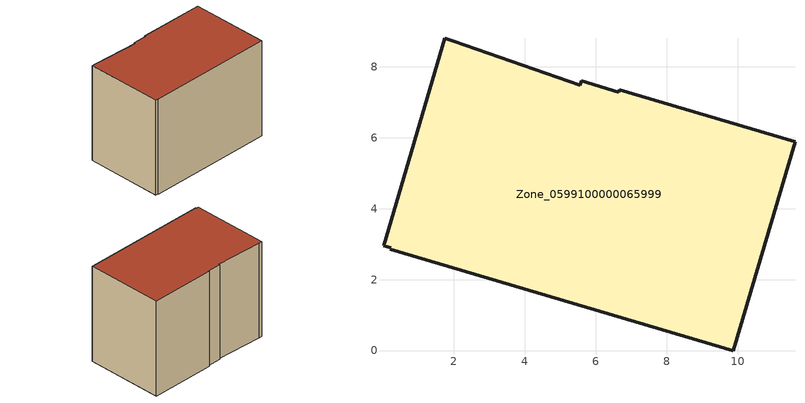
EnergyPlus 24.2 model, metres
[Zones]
Zone_0599100000065999
 floor ground (C_G): 1.74,8.8 1.99,8.73 5.56,7.49 5.59,7.61 6.64,7.28 6.67,7.35 11.62,5.89 9.88,0 0.2,2.85 0.22,2.9 0.01,2.96 z0.56
 wall outside (C_F): 11.62,5.89 6.67,7.35 6.64,7.28 5.59,7.61 5.56,7.49 1.99,8.73 1.74,8.8 0.01,2.96 0.22,2.9 0.2,2.85 9.88,0 11.62,5.89 z0.56:8.35
 roof outside (C_R): 1.99,8.73 1.74,8.8 0.01,2.96 0.22,2.9 0.2,2.85 9.88,0 11.62,5.89 6.67,7.35 6.64,7.28 5.59,7.61 5.56,7.49 z8.35
[BUILDING]
Pand.0599100000065999: North Axis=0; Terrain=City; Loads Convergence Tolerance Value=0.04; Temperature Convergence Tolerance Value=0.4; Solar Distribution=FullExterior; Maximum Number of Warmup Days=25; Minimum Number of Warmup Days=1
[Site:Location]
Rotterdam.The.Hague.AP_ZH_NLD Design_Conditions: Latitude=51.96; Longitude=4.45; Time Zone=1; Elevation=-4.5
[SITE:GROUNDTEMPERATURE:BUILDINGSURFACE]
18, 18, 18, 18, 18, 18, 18, 18, 18, 18, 18, 18
[MATERIAL] Thermal Absorptance=0.9; Solar Absorptance=0.7; Visible Absorptance=0.7
Name | Roughness | Thickness | Conductivity | Density | Specific Heat
G.TC.1965-1974 | MediumSmooth | 0.15 | 0.882353 | 540 | 1210
F.TC.1965-1974 | Rough | 0.3 | 0.697674 | 1920 | 840
R.TC.1965-1974 | MediumRough | 0.2 | 0.232558 | 1500 | 1000
[CONSTRUCTION]
C_G: G.TC.1965-1974
C_F: F.TC.1965-1974
C_R: R.TC.1965-1974
[ZONE]
Zone_0599100000065999: Type=1; Multiplier=1; Ceiling Height=Autocalculate; Volume=Autocalculate; Floor Area=autocalculate; Part of Total Floor Area=Yes
[ZONEINFILTRATION:DESIGNFLOWRATE]
Infil_Zone_0599100000065999: Zone or ZoneList or Space or SpaceList=Zone_0599100000065999; Schedule=AlwaysOn; Design Flow Rate Calculation Method=Flow/Area; Flow Rate per Floor Area=0.003; Constant Term Coefficient=1; Temperature Term Coefficient=0; Velocity Term Coefficient=0; Velocity Squared Term Coefficient=0
[HVACTEMPLATE:ZONE:IDEALLOADSAIRSYSTEM]
Zone_0599100000065999: Maximum Heating Supply Air Temperature=50; Minimum Cooling Supply Air Temperature=13; Maximum Heating Supply Air Humidity Ratio=0.0156; Minimum Cooling Supply Air Humidity Ratio=0.0077; Heating Limit=NoLimit; Cooling Limit=NoLimit; Dehumidification Control Type=ConstantSensibleHeatRatio; Cooling Sensible Heat Ratio=0.7; Dehumidification Setpoint=60; Humidification Control Type=None; Humidification Setpoint=30; Outdoor Air Method=None; Outdoor Air Flow Rate per Person=0.00944; Outdoor Air Flow Rate per Zone Floor Area=0; Outdoor Air Flow Rate per Zone=0; Demand Controlled Ventilation Type=None; Outdoor Air Economizer Type=NoEconomizer; Heat Recovery Type=None; Sensible Heat Recovery Effectiveness=0.7; Latent Heat Recovery Effectiveness=0.65
[ZONECONTROL:THERMOSTAT]
ThermostatControl_Zone_0599100000065999: Zone or ZoneList=Zone_0599100000065999; Control Type Schedule=DualSetpointControlType; Control 1=Thermostat_Zone_0599100000065999; Temperature Difference Between Cutout And Setpoint=0
[THERMOSTATSETPOINT:DUALSETPOINT]
Thermostat_Zone_0599100000065999: Heating Setpoint Temperature Schedule=HeatingSetpoint_Zone_0599100000065999; Cooling Setpoint Temperature Schedule=CoolingSetpoint_Zone_0599100000065999
[SCHEDULE:COMPACT]
HeatingSetpoint_Zone_0599100000065999: Through: 12/31, For: AllDays, Until: 24:00, 21
CoolingSetpoint_Zone_0599100000065999: Through: 12/31, For: AllDays, Until: 24:00, 24
DualSetpointControlType: Through: 12/31, For: AllDays, Until: 24:00, 4
AlwaysOn: Through: 12/31, For: AllDays, Until: 24:00, 1
